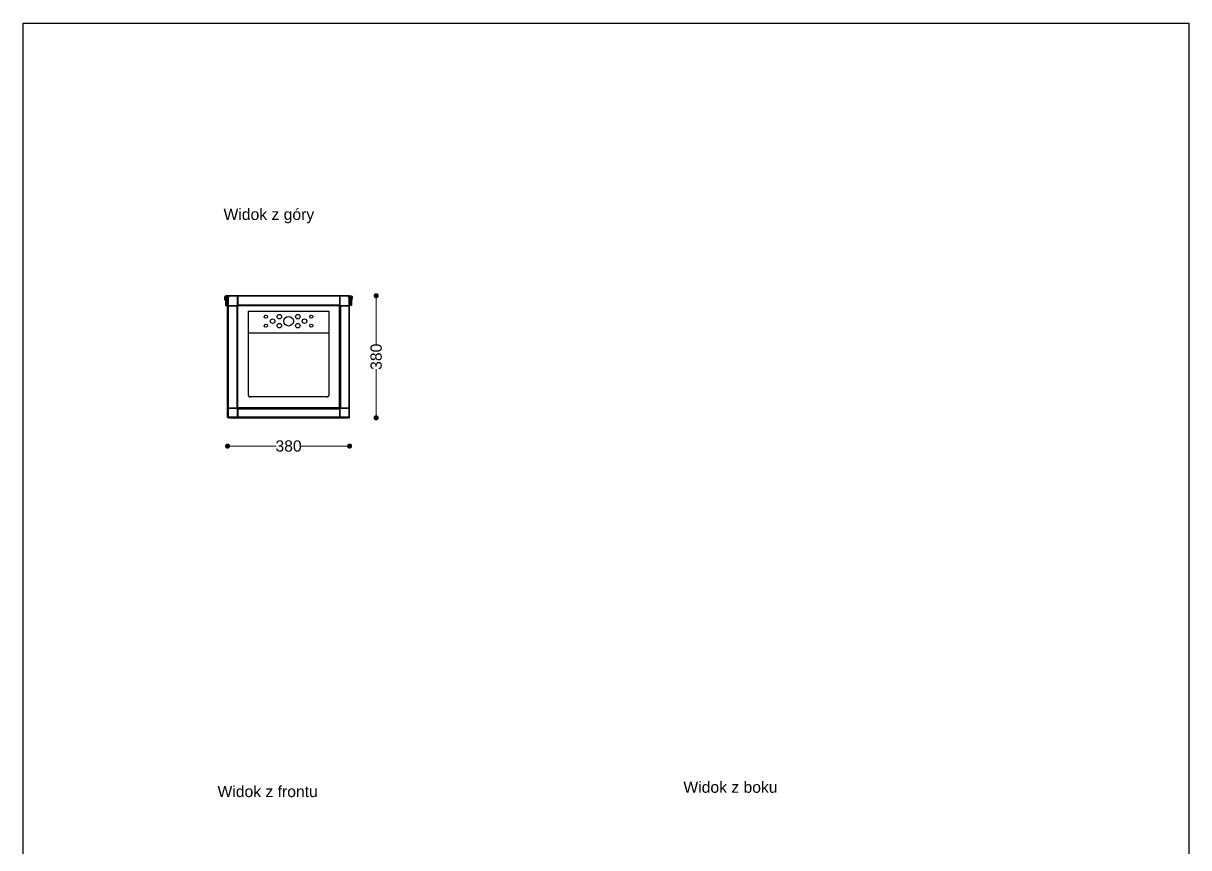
# Model space of a CAD drawing. Header units: millimetres. Extents: x 10366 to 13995, y 24552 to 29685.
# Drawn here: x 10366 to 13995, y 27119 to 29685 of the extents above; entities that cross this region are included whole.
import ezdxf

# ---------------------------------------------------------------- set-up
doc = ezdxf.new("R2010")
doc.units = ezdxf.units.MM
doc.header["$LTSCALE"] = 3
doc.layers.add('DomyÅ›lny', color=7, linetype='Continuous')
doc.styles.get("Standard").update_dxf_attribs({"font": 'arial.ttf'})
doc.dimstyles.new('MATEUSZ', dxfattribs={"dimtxt": 35, "dimasz": 16, "dimexe": 0.18, "dimexo": 0.0625, "dimgap": 0.09, "dimtad": 0, "dimdec": 0, "dimdsep": 46, "dimtxsty": 'Standard', "dimblk": 'DOT', "dimcen": 0.09, "dimse1": 1, "dimse2": 1, "dimadec": 0, "dimazin": 0, "dimtfac": 1, "dimtdec": 0, "dimtofl": 0, "dimtmove": 0, "dimatfit": 3, "dimfxl": 1, "dimtolj": 1, "dimtzin": 0, "dimlwd": 9, "dimlwe": 9, "dimarcsym": 0})

# ---------------------------------------------------------------- blocks, each defined once
blk = doc.blocks.new('_Dot')
at = {"color": 0, "linetype": 'ByBlock', "lineweight": -2}
blk.add_line((-0.5, 0), (-1, 0), dxfattribs=at)
at = {"color": 0, "linetype": 'ByBlock', "const_width": 0.5}
blk.add_lwpolyline([(-0.25, 0, 1), (0.25, 0, 1)], format="xyb", close=True, dxfattribs=at)
blk = doc.blocks.new('*D42')
at = {"color": 0, "lineweight": 9, "transparency": 16777216}
for p, q in [((11465, 28820.6), (11465, 28685.3)), ((11465, 28472.6), (11465, 28608))]:
    blk.add_line(p, q, dxfattribs=at)
at = {"layer": 'Defpoints', "color": 0, "transparency": 16777216}
for p in [(11388.3, 28836.6), (11380.6, 28456.6), (11465, 28456.6)]:
    blk.add_point(p, dxfattribs=at)
at = {"color": 0, "lineweight": 9, "transparency": 16777216, "xscale": 16, "yscale": 16, "zscale": 16}
for p, rotation in [((11465, 28836.6), 90), ((11465, 28456.6), 270)]:
    blk.add_blockref('_Dot', p, dxfattribs=dict(at, rotation=rotation))
at = {"color": 0, "transparency": 16777216, "insert": (11465, 28646.6), "char_height": 35, "attachment_point": 5, "rotation": 90}
blk.add_mtext('\\A1;380', dxfattribs=at)
blk = doc.blocks.new('*D43')
at = {"color": 0, "lineweight": 9, "transparency": 16777216}
for p, q in [((11018.2, 28368.7), (11153.6, 28368.7)), ((11366.2, 28368.7), (11230.9, 28368.7))]:
    blk.add_line(p, q, dxfattribs=at)
at = {"layer": 'Defpoints', "color": 0, "transparency": 16777216}
for p in [(11002.2, 28458.2), (11382.2, 28458.2), (11382.2, 28368.7)]:
    blk.add_point(p, dxfattribs=at)
at = {"color": 0, "lineweight": 9, "transparency": 16777216, "xscale": 16, "yscale": 16, "zscale": 16, "rotation": 180}
blk.add_blockref('_Dot', (11002.2, 28368.7), dxfattribs=at)
at = {"color": 0, "lineweight": 9, "transparency": 16777216, "xscale": 16, "yscale": 16, "zscale": 16}
blk.add_blockref('_Dot', (11382.2, 28368.7), dxfattribs=at)
at = {"color": 0, "transparency": 16777216, "insert": (11192.2, 28368.7), "char_height": 35, "attachment_point": 5}
blk.add_mtext('\\A1;380', dxfattribs=at)

msp = doc.modelspace()

# ---------------------------------------------------------------- linework, layer by layer
msp.add_lwpolyline([(10366.2, 24552.5), (10366.2, 29684.6), (13995, 29684.6), (13995, 24552.5)], close=True)
at = {"layer": 'DomyÅ›lny'}
for p, q in [((10996.1, 28836.6), (10996.1, 28806.6)), ((10996.1, 28833), (10999.1, 28833)), ((10999.1, 28828.6), (10996.1, 28828.6)), ((10999.1, 28824), (10996.1, 28824)), ((10999.1, 28814.7), (10996.1, 28814.7)), ((10999.1, 28836.6), (10999.1, 28806.6)), ((11002.2, 28806.6), (11002.2, 28835)), ((11003.8, 28806.6), (11003.8, 28836.6)), ((11380.6, 28836.6), (11003.8, 28836.6)), ((11003.8, 28806.6), (11003.8, 28836.6)), ((11003.8, 28806.8), (11003.8, 28835)), ((11380.6, 28835), (11003.8, 28835)), ((11003.8, 28830), (11003.8, 28460.6)), ((11375.6, 28835), (11008.8, 28835)), ((11032.2, 28835), (11032.2, 28808.2)), ((11033.8, 28835), (11033.8, 28808.2)), ((11350.6, 28835), (11350.6, 28808.2)), ((11352.2, 28835), (11352.2, 28808.2)), ((11380.6, 28806.6), (11380.6, 28836.6)), ((11380.6, 28806.6), (11380.6, 28836.6)), ((11380.6, 28806.8), (11380.6, 28835)), ((11380.6, 28497.1), (11380.6, 28830)), ((11382.2, 28806.6), (11382.2, 28835)), ((11385.3, 28836.6), (11385.3, 28806.6)), ((11385.3, 28833), (11388.3, 28833)), ((11385.3, 28828.6), (11388.3, 28828.6)), ((11388.3, 28824), (11385.3, 28824)), ((11385.3, 28814.7), (11388.3, 28814.7)), ((11388.3, 28836.6), (11388.3, 28806.6)), ((11002.2, 28458.2), (11002.2, 28806.6)), ((11003.8, 28458.2), (11003.8, 28806.8)), ((11003.8, 28806.6), (11003.8, 28725.6)), ((11003.8, 28806.6), (11030.6, 28806.6)), ((11003.8, 28805), (11030.6, 28805)), ((11030.6, 28805), (11030.6, 28488.2)), ((11032.2, 28805), (11032.2, 28488.2)), ((11033.8, 28808.2), (11350.6, 28808.2)), ((11033.8, 28806.6), (11350.6, 28806.6)), ((11350.6, 28805), (11033.8, 28805)), ((11033.8, 28488.2), (11033.8, 28805)), ((11067.2, 28526.6), (11067.2, 28789)), ((11067.2, 28789), (11317.2, 28789)), ((11317.2, 28789), (11317.2, 28526.6)), ((11350.6, 28488.2), (11350.6, 28805)), ((11352.2, 28805), (11352.2, 28488.2)), ((11353.8, 28806.6), (11380.6, 28806.6)), ((11353.8, 28805), (11353.8, 28488.2)), ((11353.8, 28805), (11380.6, 28805)), ((11380.6, 28458.2), (11380.6, 28806.8)), ((11380.6, 28806.6), (11380.6, 28725.6)), ((11382.2, 28458.2), (11382.2, 28806.6)), ((11317.2, 28720.6), (11067.2, 28720.6)), ((11003.8, 28488.2), (11030.6, 28488.2)), ((11003.8, 28486.6), (11030.6, 28486.6)), ((11350.6, 28488.2), (11033.8, 28488.2)), ((11033.8, 28486.6), (11350.6, 28486.6)), ((11312.2, 28521.6), (11072.2, 28521.6)), ((11353.8, 28488.2), (11380.6, 28488.2)), ((11353.8, 28486.6), (11380.6, 28486.6)), ((11380.6, 28497.1), (11380.6, 28460.6)), ((11004.6, 28458.2), (11003.8, 28458.2)), ((11380.6, 28456.6), (11003.8, 28456.6)), ((11379.8, 28458.2), (11004.6, 28458.2)), ((11007.8, 28456.6), (11376.6, 28456.6)), ((11032.2, 28485), (11032.2, 28458.2)), ((11033.8, 28485), (11350.6, 28485)), ((11033.8, 28485), (11033.8, 28458.2)), ((11350.6, 28485), (11350.6, 28458.2)), ((11352.2, 28485), (11352.2, 28458.2)), ((11380.6, 28458.2), (11379.8, 28458.2))]:
    msp.add_line(p, q, dxfattribs=at)
for points in [[(10993.6, 28828.5, 0), (10993.6, 28830.4, 0), (10993.9, 28832.4, 0), (10994.2, 28833.4, 0), (10994.4, 28833.8, 0), (10994.6, 28834.3, 0), (10994.7, 28834.5, 0), (10994.9, 28834.7, 0), (10995, 28834.8, 0), (10995.1, 28834.9, 0), (10995.2, 28834.9, 0), (10995.3, 28835, 0), (10995.4, 28835, 0), (10995.4, 28835, 0), (10995.5, 28835, 0), (10995.5, 28835, 0), (10995.6, 28835, 0), (10995.7, 28835, 0), (10995.7, 28835, 0), (10995.8, 28835, 0), (10995.9, 28834.9, 0), (10996, 28834.9, 0), (10996.1, 28834.8, 0)], [(10996.1, 28822.3, 0), (10996, 28822.2, 0), (10995.9, 28822.2, 0), (10995.8, 28822.1, 0), (10995.7, 28822.1, 0), (10995.6, 28822.1, 0), (10995.5, 28822, 0), (10995.5, 28822.1, 0), (10995.4, 28822.1, 0), (10995.3, 28822.1, 0), (10995.1, 28822.2, 0), (10995, 28822.3, 0), (10994.9, 28822.4, 0), (10994.8, 28822.5, 0), (10994.6, 28822.8, 0), (10994.4, 28823.3, 0), (10994, 28824.3, 0), (10993.8, 28825.7, 0), (10993.6, 28828.5, 0)], [(11003.8, 28836.6, 0), (10996.1, 28836.6, 0)], [(10996.1, 28834.8, 0), (10996.3, 28834.6, 0), (10996.5, 28834.3, 0), (10996.6, 28834, 0), (10996.9, 28833.2, 0), (10997.3, 28831.6, 0), (10997.5, 28828.5, 0)], [(10997.5, 28828.5, 0), (10997.4, 28826.6, 0), (10997.2, 28824.8, 0), (10996.9, 28824, 0), (10996.7, 28823.3, 0), (10996.4, 28822.7, 0), (10996.3, 28822.5, 0), (10996.1, 28822.3, 0)], [(11003.8, 28835, 0), (11002.2, 28835, 0)], [(11033.8, 28835, 0), (11033.8, 28836.6, 0)], [(11350.6, 28836.6, 0), (11350.6, 28836.6, 0), (11350.6, 28836.6, 0), (11350.6, 28836.6, 0), (11350.6, 28836.6, 0), (11350.6, 28836.6, 0), (11350.6, 28836.6, 0), (11350.6, 28836.6, 0), (11350.6, 28836.6, 0), (11350.6, 28836.6, 0), (11350.6, 28836.6, 0), (11350.6, 28836.6, 0), (11350.6, 28836.6, 0), (11350.6, 28836.6, 0), (11350.6, 28836.6, 0), (11350.6, 28836.6, 0), (11350.6, 28836.4, 0), (11350.6, 28835, 0)], [(11380.6, 28836.6, 0), (11388.3, 28836.6, 0)], [(11382.2, 28835, 0), (11382.2, 28835, 0), (11382.2, 28835, 0), (11382.2, 28835, 0), (11382.2, 28835, 0), (11382.2, 28835, 0), (11382.2, 28835, 0), (11382.2, 28835, 0), (11382.2, 28835, 0), (11382.2, 28835, 0), (11382.2, 28835, 0), (11382.2, 28835, 0), (11382.2, 28835, 0), (11382.2, 28835, 0), (11382.2, 28835, 0), (11382.2, 28835, 0), (11382, 28835, 0), (11380.6, 28835, 0)], [(11387, 28828.9, 0), (11387.2, 28831.9, 0), (11387.6, 28833.5, 0), (11387.9, 28834.2, 0), (11388.1, 28834.5, 0), (11388.3, 28834.8, 0)], [(11387, 28828.5, 0), (11387, 28826.6, 0), (11387.3, 28824.8, 0), (11387.5, 28824, 0), (11387.8, 28823.3, 0), (11388.1, 28822.7, 0), (11388.2, 28822.5, 0), (11388.3, 28822.3, 0)], [(11388.3, 28834.8, 0), (11388.4, 28834.8, 0), (11388.5, 28834.9, 0), (11388.6, 28835, 0), (11388.7, 28835, 0), (11388.8, 28835, 0), (11388.9, 28835, 0), (11388.9, 28835, 0), (11389, 28835, 0), (11389, 28835, 0), (11389.1, 28835, 0), (11389.2, 28835, 0), (11389.3, 28835, 0), (11389.4, 28834.9, 0), (11389.5, 28834.8, 0), (11389.6, 28834.6, 0), (11389.8, 28834.4, 0), (11390, 28834, 0), (11390.4, 28833.1, 0), (11390.6, 28832.1, 0), (11390.7, 28831.1, 0), (11390.9, 28828.7, 0)], [(11388.3, 28822.3, 0), (11388.5, 28822.2, 0), (11388.6, 28822.2, 0), (11388.7, 28822.1, 0), (11388.8, 28822.1, 0), (11388.9, 28822.1, 0), (11388.9, 28822, 0), (11389, 28822.1, 0), (11389.1, 28822.1, 0), (11389.2, 28822.1, 0), (11389.3, 28822.2, 0), (11389.4, 28822.3, 0), (11389.5, 28822.4, 0), (11389.7, 28822.5, 0), (11389.9, 28822.8, 0), (11390.1, 28823.3, 0), (11390.4, 28824.3, 0), (11390.7, 28825.7, 0), (11390.9, 28828.5, 0)], [(10996.1, 28806.6, 0), (10996.1, 28806.6, 0), (10996.1, 28806.6, 0), (10996.1, 28806.6, 0), (10996.1, 28806.6, 0), (10996.1, 28806.6, 0), (10996.1, 28806.6, 0), (10996.1, 28806.6, 0), (10996.1, 28806.6, 0), (10996.1, 28806.6, 0), (10996.1, 28806.6, 0), (10996.1, 28806.6, 0), (10996.1, 28806.6, 0), (10996.1, 28806.6, 0), (10996.2, 28806.6, 0), (10996.3, 28806.6, 0), (10997.1, 28806.6, 0), (11003.8, 28806.6, 0)], [(11002.2, 28805, 0), (11002.2, 28805, 0), (11002.2, 28805, 0), (11002.2, 28805, 0), (11002.2, 28805, 0), (11002.2, 28805, 0), (11002.2, 28805, 0), (11002.2, 28805, 0), (11002.2, 28805, 0), (11002.2, 28805, 0), (11002.2, 28805, 0), (11002.2, 28805, 0), (11002.2, 28805, 0), (11002.2, 28805, 0), (11002.2, 28805, 0), (11002.3, 28805, 0), (11002.4, 28805, 0), (11003.8, 28805, 0)], [(11030.6, 28806.6, 0), (11030.8, 28806.7, 0), (11030.9, 28806.7, 0), (11031.1, 28806.7, 0), (11031.2, 28806.8, 0), (11031.4, 28806.8, 0), (11031.5, 28806.9, 0), (11031.6, 28807, 0), (11031.8, 28807.1, 0)], [(11030.6, 28806.2, 0), (11030.9, 28806.2, 0), (11031.3, 28806.3, 0), (11031.7, 28806.4, 0), (11032.2, 28806.6, 0)], [(11030.6, 28806.6, 0), (11030.6, 28806.6, 0), (11030.6, 28806.6, 0), (11030.6, 28806.6, 0), (11030.6, 28806.6, 0), (11030.6, 28806.6, 0), (11030.6, 28806.6, 0), (11030.6, 28806.6, 0), (11030.6, 28806.6, 0), (11030.6, 28806.6, 0), (11030.6, 28806.6, 0), (11030.6, 28806.6, 0), (11030.6, 28806.6, 0), (11030.6, 28806.6, 0), (11030.6, 28806.6, 0), (11030.6, 28806.6, 0), (11030.6, 28806.6, 0), (11030.6, 28806.6, 0), (11030.6, 28806.6, 0), (11030.6, 28806.4, 0), (11030.6, 28806.2, 0)], [(11030.6, 28805, 0), (11030.6, 28806.2, 0)], [(11032.2, 28805, 0), (11032.2, 28805, 0), (11032.2, 28805, 0), (11032.2, 28805, 0), (11032.2, 28805, 0), (11032.2, 28805, 0), (11032.2, 28805, 0), (11032.2, 28805, 0), (11032.2, 28805, 0), (11032.2, 28805, 0), (11032.2, 28805, 0), (11032.2, 28805, 0), (11032.2, 28805, 0), (11032.2, 28805, 0), (11032.2, 28805, 0), (11032, 28805, 0), (11030.6, 28805, 0)], [(11032.2, 28808.2, 0), (11032.2, 28808.1, 0), (11032.2, 28808, 0), (11032.2, 28807.8, 0), (11032.1, 28807.7, 0), (11032.1, 28807.5, 0), (11032, 28807.4, 0), (11031.9, 28807.2, 0), (11031.8, 28807.1, 0)], [(11031.8, 28807.1, 0), (11031.8, 28807.1, 0), (11031.8, 28807.1, 0), (11031.8, 28807.1, 0), (11031.8, 28807.1, 0), (11031.8, 28807.1, 0), (11031.8, 28807.1, 0), (11031.8, 28807.1, 0), (11031.8, 28807.1, 0), (11031.8, 28807.1, 0), (11031.8, 28807.1, 0), (11031.8, 28807.1, 0), (11031.8, 28807.1, 0), (11031.8, 28807.1, 0), (11032.2, 28806.6, 0)], [(11031.8, 28805, 0), (11031.8, 28805.3, 0), (11031.9, 28805.7, 0), (11032, 28806.1, 0), (11032.2, 28806.6, 0)], [(11032.2, 28808.2, 0), (11032.2, 28808.2, 0), (11032.2, 28808.2, 0), (11032.2, 28808.2, 0), (11032.2, 28808.2, 0), (11032.2, 28808.2, 0), (11032.2, 28808.2, 0), (11032.2, 28808.2, 0), (11032.2, 28808.2, 0), (11032.2, 28808.2, 0), (11032.2, 28808.2, 0), (11032.2, 28808.2, 0), (11032.2, 28808.2, 0), (11032.2, 28808.2, 0), (11032.2, 28808.2, 0), (11032.2, 28808.2, 0), (11032.2, 28808.2, 0), (11032.2, 28808.2, 0), (11032.3, 28808.2, 0), (11032.4, 28808.2, 0), (11032.7, 28808.2, 0)], [(11032.7, 28808.2, 0), (11032.7, 28808, 0), (11032.6, 28807.6, 0), (11032.5, 28807.2, 0), (11032.2, 28806.6, 0)], [(11033.8, 28807.1, 0), (11033.6, 28807.1, 0), (11033.2, 28807, 0), (11032.8, 28806.9, 0), (11032.2, 28806.6, 0)], [(11032.7, 28806.2, 0), (11032.7, 28806.2, 0), (11032.7, 28806.2, 0), (11032.7, 28806.2, 0), (11032.7, 28806.2, 0), (11032.7, 28806.2, 0), (11032.7, 28806.2, 0), (11032.7, 28806.2, 0), (11032.7, 28806.2, 0), (11032.7, 28806.2, 0), (11032.7, 28806.2, 0), (11032.7, 28806.2, 0), (11032.7, 28806.2, 0), (11032.7, 28806.2, 0), (11032.2, 28806.6, 0)], [(11033.8, 28805, 0), (11032.2, 28805, 0)], [(11033.8, 28808.2, 0), (11032.7, 28808.2, 0)], [(11033.8, 28808.2, 0), (11033.8, 28806.6, 0)], [(11033.8, 28806.6, 0), (11033.8, 28806.6, 0), (11033.8, 28806.6, 0), (11033.8, 28806.6, 0), (11033.8, 28806.6, 0), (11033.8, 28806.6, 0), (11033.8, 28806.6, 0), (11033.8, 28806.6, 0), (11033.8, 28806.6, 0), (11033.8, 28806.6, 0), (11033.8, 28806.6, 0), (11033.8, 28806.6, 0), (11033.8, 28806.6, 0), (11033.8, 28806.6, 0), (11033.8, 28806.6, 0), (11033.8, 28806.6, 0), (11033.8, 28806.4, 0), (11033.8, 28805, 0)], [(11350.6, 28806.6, 0), (11350.6, 28806.6, 0), (11350.6, 28806.6, 0), (11350.6, 28806.6, 0), (11350.6, 28806.6, 0), (11350.6, 28806.6, 0), (11350.6, 28806.6, 0), (11350.6, 28806.6, 0), (11350.6, 28806.6, 0), (11350.6, 28806.6, 0), (11350.6, 28806.6, 0), (11350.6, 28806.6, 0), (11350.6, 28806.6, 0), (11350.6, 28806.7, 0), (11350.6, 28806.7, 0), (11350.6, 28806.8, 0), (11350.6, 28808.2, 0)], [(11350.6, 28808.2, 0), (11351.8, 28808.2, 0)], [(11350.6, 28807.1, 0), (11350.9, 28807.1, 0), (11351.3, 28807, 0), (11351.7, 28806.9, 0), (11352.2, 28806.6, 0)], [(11350.6, 28805, 0), (11350.6, 28806.6, 0)], [(11350.6, 28806.6, 0), (11350.8, 28806.6, 0), (11350.9, 28806.6, 0), (11351.1, 28806.6, 0), (11351.2, 28806.5, 0), (11351.4, 28806.5, 0), (11351.5, 28806.4, 0), (11351.6, 28806.3, 0), (11351.8, 28806.2, 0)], [(11352.2, 28805, 0), (11352.2, 28805, 0), (11352.2, 28805, 0), (11352.2, 28805, 0), (11352.2, 28805, 0), (11352.2, 28805, 0), (11352.2, 28805, 0), (11352.2, 28805, 0), (11352.2, 28805, 0), (11352.2, 28805, 0), (11352.2, 28805, 0), (11352.2, 28805, 0), (11352.2, 28805, 0), (11352.2, 28805, 0), (11352.2, 28805, 0), (11352.2, 28805, 0), (11352, 28805, 0), (11350.6, 28805, 0)], [(11351.8, 28808.2, 0), (11351.8, 28808, 0), (11351.9, 28807.6, 0), (11352, 28807.2, 0), (11352.2, 28806.6, 0)], [(11352.2, 28808.2, 0), (11352.2, 28808.2, 0), (11352.2, 28808.2, 0), (11352.2, 28808.2, 0), (11352.2, 28808.2, 0), (11352.2, 28808.2, 0), (11352.2, 28808.2, 0), (11352.2, 28808.2, 0), (11352.2, 28808.2, 0), (11352.2, 28808.2, 0), (11352.2, 28808.2, 0), (11352.2, 28808.2, 0), (11352.2, 28808.2, 0), (11352.2, 28808.2, 0), (11352.2, 28808.2, 0), (11352.2, 28808.2, 0), (11352.2, 28808.2, 0), (11352.2, 28808.2, 0), (11352.2, 28808.2, 0), (11352, 28808.2, 0), (11351.8, 28808.2, 0)], [(11351.8, 28806.2, 0), (11351.8, 28806.2, 0), (11351.8, 28806.2, 0), (11351.8, 28806.2, 0), (11351.8, 28806.2, 0), (11351.8, 28806.2, 0), (11351.8, 28806.2, 0), (11351.8, 28806.2, 0), (11351.8, 28806.2, 0), (11351.8, 28806.2, 0), (11351.8, 28806.2, 0), (11351.8, 28806.2, 0), (11351.8, 28806.2, 0), (11351.8, 28806.2, 0), (11352.2, 28806.6, 0)], [(11352.2, 28808.2, 0), (11352.2, 28808.1, 0), (11352.3, 28808, 0), (11352.3, 28807.8, 0), (11352.3, 28807.7, 0), (11352.4, 28807.5, 0), (11352.5, 28807.4, 0), (11352.6, 28807.2, 0), (11352.7, 28807.1, 0)], [(11352.7, 28807.1, 0), (11352.7, 28807.1, 0), (11352.7, 28807.1, 0), (11352.7, 28807.1, 0), (11352.7, 28807.1, 0), (11352.7, 28807.1, 0), (11352.7, 28807.1, 0), (11352.7, 28807.1, 0), (11352.7, 28807.1, 0), (11352.7, 28807.1, 0), (11352.7, 28807.1, 0), (11352.7, 28807.1, 0), (11352.7, 28807.1, 0), (11352.7, 28807.1, 0), (11352.2, 28806.6, 0)], [(11353.8, 28806.2, 0), (11353.6, 28806.2, 0), (11353.2, 28806.3, 0), (11352.8, 28806.4, 0), (11352.2, 28806.6, 0)], [(11352.7, 28805, 0), (11352.7, 28805.3, 0), (11352.6, 28805.7, 0), (11352.5, 28806.1, 0), (11352.2, 28806.6, 0)], [(11353.8, 28805, 0), (11352.2, 28805, 0)], [(11353.8, 28806.6, 0), (11353.7, 28806.7, 0), (11353.5, 28806.7, 0), (11353.4, 28806.7, 0), (11353.2, 28806.8, 0), (11353.1, 28806.8, 0), (11353, 28806.9, 0), (11352.8, 28807, 0), (11352.7, 28807.1, 0)], [(11353.8, 28806.6, 0), (11353.8, 28806.6, 0), (11353.8, 28806.6, 0), (11353.8, 28806.6, 0), (11353.8, 28806.6, 0), (11353.8, 28806.6, 0), (11353.8, 28806.6, 0), (11353.8, 28806.6, 0), (11353.8, 28806.6, 0), (11353.8, 28806.6, 0), (11353.8, 28806.6, 0), (11353.8, 28806.6, 0), (11353.8, 28806.6, 0), (11353.8, 28806.6, 0), (11353.8, 28806.6, 0), (11353.8, 28806.6, 0), (11353.8, 28806.6, 0), (11353.8, 28806.6, 0), (11353.8, 28806.6, 0), (11353.8, 28806.4, 0), (11353.8, 28806.2, 0)], [(11353.8, 28805, 0), (11353.8, 28806.2, 0)], [(11388.3, 28806.6, 0), (11388.3, 28806.6, 0), (11388.3, 28806.6, 0), (11388.3, 28806.6, 0), (11388.3, 28806.6, 0), (11388.3, 28806.6, 0), (11388.3, 28806.6, 0), (11388.3, 28806.6, 0), (11388.3, 28806.6, 0), (11388.3, 28806.6, 0), (11388.3, 28806.6, 0), (11388.3, 28806.6, 0), (11388.3, 28806.6, 0), (11388.3, 28806.6, 0), (11388.3, 28806.6, 0), (11388.1, 28806.6, 0), (11387.4, 28806.6, 0), (11380.6, 28806.6, 0)], [(11380.6, 28805, 0), (11382.2, 28805, 0)], [(11067.2, 28526.6, 0), (11067.3, 28526.2, 0), (11067.3, 28525.7, 0), (11067.5, 28525.2, 0), (11067.6, 28524.7, 0), (11067.8, 28524.3, 0), (11068.1, 28523.9, 0), (11068.4, 28523.5, 0), (11068.7, 28523.1, 0), (11069.1, 28522.8, 0), (11069.5, 28522.5, 0), (11069.9, 28522.2, 0), (11070.3, 28522, 0), (11070.8, 28521.9, 0), (11071.3, 28521.7, 0), (11071.7, 28521.7, 0), (11072.2, 28521.6, 0)], [(11312.2, 28521.6, 0), (11312.7, 28521.7, 0), (11313.2, 28521.7, 0), (11313.7, 28521.9, 0), (11314.2, 28522, 0), (11314.6, 28522.2, 0), (11315, 28522.5, 0), (11315.4, 28522.8, 0), (11315.8, 28523.1, 0), (11316.1, 28523.5, 0), (11316.4, 28523.9, 0), (11316.6, 28524.3, 0), (11316.9, 28524.7, 0), (11317, 28525.2, 0), (11317.1, 28525.7, 0), (11317.2, 28526.2, 0), (11317.2, 28526.6, 0)], [(11003.8, 28488.2, 0), (11002.2, 28488.2, 0)], [(11030.6, 28488.2, 0), (11032.2, 28488.2, 0)], [(11030.6, 28488.2, 0), (11030.6, 28487.1, 0)], [(11030.6, 28486.6, 0), (11030.6, 28486.6, 0), (11030.6, 28486.6, 0), (11030.6, 28486.6, 0), (11030.6, 28486.6, 0), (11030.6, 28486.6, 0), (11030.6, 28486.6, 0), (11030.6, 28486.6, 0), (11030.6, 28486.6, 0), (11030.6, 28486.6, 0), (11030.6, 28486.6, 0), (11030.6, 28486.6, 0), (11030.6, 28486.6, 0), (11030.6, 28486.6, 0), (11030.6, 28486.6, 0), (11030.6, 28486.6, 0), (11030.6, 28486.6, 0), (11030.6, 28486.7, 0), (11030.6, 28486.7, 0), (11030.6, 28486.8, 0), (11030.6, 28487.1, 0)], [(11030.6, 28487.1, 0), (11030.9, 28487.1, 0), (11031.3, 28487, 0), (11031.7, 28486.9, 0), (11032.2, 28486.6, 0)], [(11030.6, 28486.6, 0), (11030.8, 28486.6, 0), (11030.9, 28486.6, 0), (11031.1, 28486.6, 0), (11031.2, 28486.5, 0), (11031.4, 28486.5, 0), (11031.5, 28486.4, 0), (11031.6, 28486.3, 0), (11031.8, 28486.2, 0)], [(11031.8, 28488.2, 0), (11031.8, 28488, 0), (11031.9, 28487.6, 0), (11032, 28487.2, 0), (11032.2, 28486.6, 0)], [(11031.8, 28486.2, 0), (11031.8, 28486.2, 0), (11031.8, 28486.2, 0), (11031.8, 28486.2, 0), (11031.8, 28486.2, 0), (11031.8, 28486.2, 0), (11031.8, 28486.2, 0), (11031.8, 28486.2, 0), (11031.8, 28486.2, 0), (11031.8, 28486.2, 0), (11031.8, 28486.2, 0), (11031.8, 28486.2, 0), (11031.8, 28486.2, 0), (11031.8, 28486.2, 0), (11032.2, 28486.6, 0)], [(11032.2, 28485, 0), (11032.2, 28485.2, 0), (11032.2, 28485.3, 0), (11032.2, 28485.5, 0), (11032.1, 28485.6, 0), (11032.1, 28485.8, 0), (11032, 28485.9, 0), (11031.9, 28486.1, 0), (11031.8, 28486.2, 0)], [(11032.2, 28488.2, 0), (11032.2, 28488.2, 0), (11032.2, 28488.2, 0), (11032.2, 28488.2, 0), (11032.2, 28488.2, 0), (11032.2, 28488.2, 0), (11032.2, 28488.2, 0), (11032.2, 28488.2, 0), (11032.2, 28488.2, 0), (11032.2, 28488.2, 0), (11032.2, 28488.2, 0), (11032.2, 28488.2, 0), (11032.2, 28488.2, 0), (11032.2, 28488.2, 0), (11032.2, 28488.2, 0), (11032.3, 28488.2, 0), (11032.4, 28488.2, 0), (11033.8, 28488.2, 0)], [(11032.7, 28487.1, 0), (11032.7, 28487.1, 0), (11032.7, 28487.1, 0), (11032.7, 28487.1, 0), (11032.7, 28487.1, 0), (11032.7, 28487.1, 0), (11032.7, 28487.1, 0), (11032.7, 28487.1, 0), (11032.7, 28487.1, 0), (11032.7, 28487.1, 0), (11032.7, 28487.1, 0), (11032.7, 28487.1, 0), (11032.7, 28487.1, 0), (11032.7, 28487.1, 0), (11032.2, 28486.6, 0)], [(11033.8, 28486.2, 0), (11033.6, 28486.2, 0), (11033.2, 28486.3, 0), (11032.8, 28486.4, 0), (11032.2, 28486.6, 0)], [(11032.7, 28485, 0), (11032.7, 28485.3, 0), (11032.6, 28485.7, 0), (11032.5, 28486.1, 0), (11032.2, 28486.6, 0)], [(11033.8, 28488.2, 0), (11033.8, 28486.6, 0)], [(11033.8, 28486.6, 0), (11033.8, 28486.6, 0), (11033.8, 28486.6, 0), (11033.8, 28486.6, 0), (11033.8, 28486.6, 0), (11033.8, 28486.6, 0), (11033.8, 28486.6, 0), (11033.8, 28486.6, 0), (11033.8, 28486.6, 0), (11033.8, 28486.6, 0), (11033.8, 28486.6, 0), (11033.8, 28486.6, 0), (11033.8, 28486.6, 0), (11033.8, 28486.6, 0), (11033.8, 28486.6, 0), (11033.8, 28486.4, 0), (11033.8, 28485, 0)], [(11350.6, 28488.2, 0), (11352.2, 28488.2, 0)], [(11350.6, 28486.6, 0), (11350.6, 28486.6, 0), (11350.6, 28486.6, 0), (11350.6, 28486.6, 0), (11350.6, 28486.6, 0), (11350.6, 28486.6, 0), (11350.6, 28486.6, 0), (11350.6, 28486.6, 0), (11350.6, 28486.6, 0), (11350.6, 28486.6, 0), (11350.6, 28486.6, 0), (11350.6, 28486.6, 0), (11350.6, 28486.6, 0), (11350.6, 28486.6, 0), (11350.6, 28486.7, 0), (11350.6, 28486.7, 0), (11350.6, 28486.8, 0), (11350.6, 28488.2, 0)], [(11350.6, 28486.2, 0), (11350.9, 28486.2, 0), (11351.3, 28486.3, 0), (11351.7, 28486.4, 0), (11352.2, 28486.6, 0)], [(11350.6, 28485, 0), (11350.6, 28486.6, 0)], [(11351.8, 28487.1, 0), (11351.8, 28487.1, 0), (11351.8, 28487.1, 0), (11351.8, 28487.1, 0), (11351.8, 28487.1, 0), (11351.8, 28487.1, 0), (11351.8, 28487.1, 0), (11351.8, 28487.1, 0), (11351.8, 28487.1, 0), (11351.8, 28487.1, 0), (11351.8, 28487.1, 0), (11351.8, 28487.1, 0), (11351.8, 28487.1, 0), (11351.8, 28487.1, 0), (11352.2, 28486.6, 0)], [(11351.8, 28485, 0), (11351.8, 28485.3, 0), (11351.9, 28485.7, 0), (11352, 28486.1, 0), (11352.2, 28486.6, 0)], [(11352.7, 28488.2, 0), (11352.7, 28488, 0), (11352.6, 28487.6, 0), (11352.5, 28487.2, 0), (11352.2, 28486.6, 0)], [(11352.2, 28488.2, 0), (11352.2, 28488.2, 0), (11352.2, 28488.2, 0), (11352.2, 28488.2, 0), (11352.2, 28488.2, 0), (11352.2, 28488.2, 0), (11352.2, 28488.2, 0), (11352.2, 28488.2, 0), (11352.2, 28488.2, 0), (11352.2, 28488.2, 0), (11352.2, 28488.2, 0), (11352.2, 28488.2, 0), (11352.2, 28488.2, 0), (11352.2, 28488.2, 0), (11352.3, 28488.2, 0), (11352.4, 28488.2, 0), (11353.8, 28488.2, 0)], [(11353.8, 28487.1, 0), (11353.6, 28487.1, 0), (11353.2, 28487, 0), (11352.8, 28486.9, 0), (11352.2, 28486.6, 0)], [(11352.7, 28486.2, 0), (11352.7, 28486.2, 0), (11352.7, 28486.2, 0), (11352.7, 28486.2, 0), (11352.7, 28486.2, 0), (11352.7, 28486.2, 0), (11352.7, 28486.2, 0), (11352.7, 28486.2, 0), (11352.7, 28486.2, 0), (11352.7, 28486.2, 0), (11352.7, 28486.2, 0), (11352.7, 28486.2, 0), (11352.7, 28486.2, 0), (11352.7, 28486.2, 0), (11352.2, 28486.6, 0)], [(11352.2, 28485, 0), (11352.2, 28485.2, 0), (11352.3, 28485.3, 0), (11352.3, 28485.5, 0), (11352.3, 28485.6, 0), (11352.4, 28485.8, 0), (11352.5, 28485.9, 0), (11352.6, 28486.1, 0), (11352.7, 28486.2, 0)], [(11353.8, 28486.6, 0), (11353.7, 28486.6, 0), (11353.5, 28486.6, 0), (11353.4, 28486.6, 0), (11353.2, 28486.5, 0), (11353.1, 28486.5, 0), (11353, 28486.4, 0), (11352.8, 28486.3, 0), (11352.7, 28486.2, 0)], [(11353.8, 28488.2, 0), (11353.8, 28487.1, 0)], [(11353.8, 28486.6, 0), (11353.8, 28486.6, 0), (11353.8, 28486.6, 0), (11353.8, 28486.6, 0), (11353.8, 28486.6, 0), (11353.8, 28486.6, 0), (11353.8, 28486.6, 0), (11353.8, 28486.6, 0), (11353.8, 28486.6, 0), (11353.8, 28486.6, 0), (11353.8, 28486.6, 0), (11353.8, 28486.6, 0), (11353.8, 28486.6, 0), (11353.8, 28486.6, 0), (11353.8, 28486.6, 0), (11353.8, 28486.6, 0), (11353.8, 28486.6, 0), (11353.8, 28486.7, 0), (11353.8, 28486.7, 0), (11353.8, 28486.8, 0), (11353.8, 28487.1, 0)], [(11382.2, 28488.2, 0), (11382.2, 28488.2, 0), (11382.2, 28488.2, 0), (11382.2, 28488.2, 0), (11382.2, 28488.2, 0), (11382.2, 28488.2, 0), (11382.2, 28488.2, 0), (11382.2, 28488.2, 0), (11382.2, 28488.2, 0), (11382.2, 28488.2, 0), (11382.2, 28488.2, 0), (11382.2, 28488.2, 0), (11382.2, 28488.2, 0), (11382.2, 28488.2, 0), (11382.2, 28488.2, 0), (11382.2, 28488.2, 0), (11382, 28488.2, 0), (11380.6, 28488.2, 0)], [(11002.2, 28458.2, 0), (11002.2, 28458.2, 0), (11002.2, 28458.2, 0), (11002.2, 28458.2, 0), (11002.2, 28458.2, 0), (11002.2, 28458.2, 0), (11002.2, 28458.2, 0), (11002.2, 28458.2, 0), (11002.2, 28458.2, 0), (11002.2, 28458.2, 0), (11002.2, 28458.2, 0), (11002.2, 28458.2, 0), (11002.2, 28458.2, 0), (11002.2, 28458.2, 0), (11002.2, 28458.2, 0), (11002.3, 28458.2, 0), (11002.4, 28458.2, 0), (11003.8, 28458.2, 0)], [(11003.8, 28458.2, 0), (11003.8, 28456.6, 0)], [(11032.2, 28485, 0), (11032.2, 28485, 0), (11032.2, 28485, 0), (11032.2, 28485, 0), (11032.2, 28485, 0), (11032.2, 28485, 0), (11032.2, 28485, 0), (11032.2, 28485, 0), (11032.2, 28485, 0), (11032.2, 28485, 0), (11032.2, 28485, 0), (11032.2, 28485, 0), (11032.2, 28485, 0), (11032.2, 28485, 0), (11032.2, 28485, 0), (11032.2, 28485, 0), (11032.2, 28485, 0), (11032.2, 28485, 0), (11032.3, 28485, 0), (11032.4, 28485, 0), (11032.7, 28485, 0)], [(11033.8, 28485, 0), (11032.7, 28485, 0)], [(11033.8, 28456.6, 0), (11033.8, 28456.6, 0), (11033.8, 28456.6, 0), (11033.8, 28456.6, 0), (11033.8, 28456.6, 0), (11033.8, 28456.6, 0), (11033.8, 28456.6, 0), (11033.8, 28456.6, 0), (11033.8, 28456.6, 0), (11033.8, 28456.6, 0), (11033.8, 28456.6, 0), (11033.8, 28456.6, 0), (11033.8, 28456.6, 0), (11033.8, 28456.6, 0), (11033.8, 28456.7, 0), (11033.8, 28456.7, 0), (11033.8, 28456.8, 0), (11033.8, 28458.2, 0)], [(11350.6, 28485, 0), (11351.8, 28485, 0)], [(11350.6, 28458.2, 0), (11350.6, 28456.6, 0)], [(11352.2, 28485, 0), (11352.2, 28485, 0), (11352.2, 28485, 0), (11352.2, 28485, 0), (11352.2, 28485, 0), (11352.2, 28485, 0), (11352.2, 28485, 0), (11352.2, 28485, 0), (11352.2, 28485, 0), (11352.2, 28485, 0), (11352.2, 28485, 0), (11352.2, 28485, 0), (11352.2, 28485, 0), (11352.2, 28485, 0), (11352.2, 28485, 0), (11352.2, 28485, 0), (11352.2, 28485, 0), (11352.2, 28485, 0), (11352.2, 28485, 0), (11352, 28485, 0), (11351.8, 28485, 0)], [(11380.6, 28456.6, 0), (11380.6, 28456.6, 0), (11380.6, 28456.6, 0), (11380.6, 28456.6, 0), (11380.6, 28456.6, 0), (11380.6, 28456.6, 0), (11380.6, 28456.6, 0), (11380.6, 28456.6, 0), (11380.6, 28456.6, 0), (11380.6, 28456.6, 0), (11380.6, 28456.6, 0), (11380.6, 28456.6, 0), (11380.6, 28456.6, 0), (11380.6, 28456.6, 0), (11380.6, 28456.7, 0), (11380.6, 28456.7, 0), (11380.6, 28456.8, 0), (11380.6, 28458.2, 0)], [(11380.6, 28458.2, 0), (11382.2, 28458.2, 0)]]:
    msp.add_polyline3d(points, dxfattribs=at)
for centre, radius in [((11163.5, 28771.4), 7), ((11221, 28771.4), 7), ((11121.5, 28771.4), 5), ((11121.5, 28743.4), 5), ((11142.5, 28757.4), 7), ((11163.5, 28743.4), 7), ((11192.2, 28757.4), 15), ((11221, 28743.4), 7), ((11242, 28757.4), 7), ((11263, 28771.4), 5), ((11263, 28743.4), 5)]:
    msp.add_circle(centre, radius, dxfattribs=at)
for centre, radius, start, end in [((11003.8, 28835), 1.6, 108.9784, 180), ((11003.8, 28835), 1.6, 90, 108.9784), ((11008.8, 28830), 5, 90, 180), ((11030.6, 28835), 1.6, 64.6149, 90), ((11030.6, 28835), 1.6, 0, 64.6149), ((11353.8, 28835), 1.6, 109.48, 180), ((11353.8, 28835), 1.6, 90, 109.48), ((11375.6, 28830), 5, 0, 90), ((11380.6, 28835), 1.6, 65.0968, 90), ((11380.6, 28835), 1.6, 0, 65.0968), ((11003.8, 28808.2), 1.6, 180, 270), ((11033.8, 28805), 3.2, 90, 180), ((11033.8, 28805), 1.6, 90, 180), ((11350.6, 28805), 3.2, 0, 90), ((11350.6, 28805), 1.6, 0, 90), ((11350.6, 28805), 1.6, 0, 90), ((11380.6, 28808.2), 1.6, 270, 0), ((11003.8, 28485), 1.6, 90, 154.6149), ((11033.8, 28488.2), 3.2, 180, 270), ((11033.8, 28488.2), 1.6, 180, 270), ((11350.6, 28488.2), 3.2, 270, 0), ((11350.6, 28488.2), 1.6, 270, 0), ((11380.6, 28485), 1.6, 19.48, 90), ((11003.8, 28485), 1.6, 154.6149, 180), ((11003.8, 28458.2), 1.6, 180, 270), ((11003.8, 28458.2), 1.6, 180, 270), ((11007.8, 28460.6), 4, 180, 270), ((11030.6, 28458.2), 1.6, 270, 289.48), ((11030.6, 28458.2), 1.6, 289.48, 0), ((11353.8, 28458.2), 1.6, 180, 244.6149), ((11353.8, 28458.2), 1.6, 244.6149, 270), ((11376.6, 28460.6), 4, 270, 0), ((11380.6, 28458.2), 1.6, 270, 0), ((11380.6, 28485), 1.6, 0, 19.48)]:
    msp.add_arc(centre, radius, start, end, dxfattribs=at)

# ---------------------------------------------------------------- texts
for s, p in [('Widok z góry', (10989.7, 29072.6)), ('Widok z boku', (12421.6, 27289.5)), ('Widok z frontu', (10971, 27276.1))]:
    msp.add_text(s, height=34.962).set_placement(p)

# ---------------------------------------------------------------- dimensions: what is measured, and where the dimension line sits
dim = msp.add_linear_dim(base=(11465, 28456.6), p1=(11388.3, 28836.6), p2=(11380.6, 28456.6), angle=90, dimstyle='MATEUSZ')
dim.commit()
dim.dimension.update_dxf_attribs({"geometry": '*D42', "text_midpoint": (11465, 28646.6)})
dim = msp.add_linear_dim(base=(11382.2, 28368.7), p1=(11002.2, 28458.2), p2=(11382.2, 28458.2), dimstyle='MATEUSZ')
dim.commit()
dim.dimension.update_dxf_attribs({"geometry": '*D43', "text_midpoint": (11192.2, 28368.7)})

doc.saveas('drawing.dxf')
